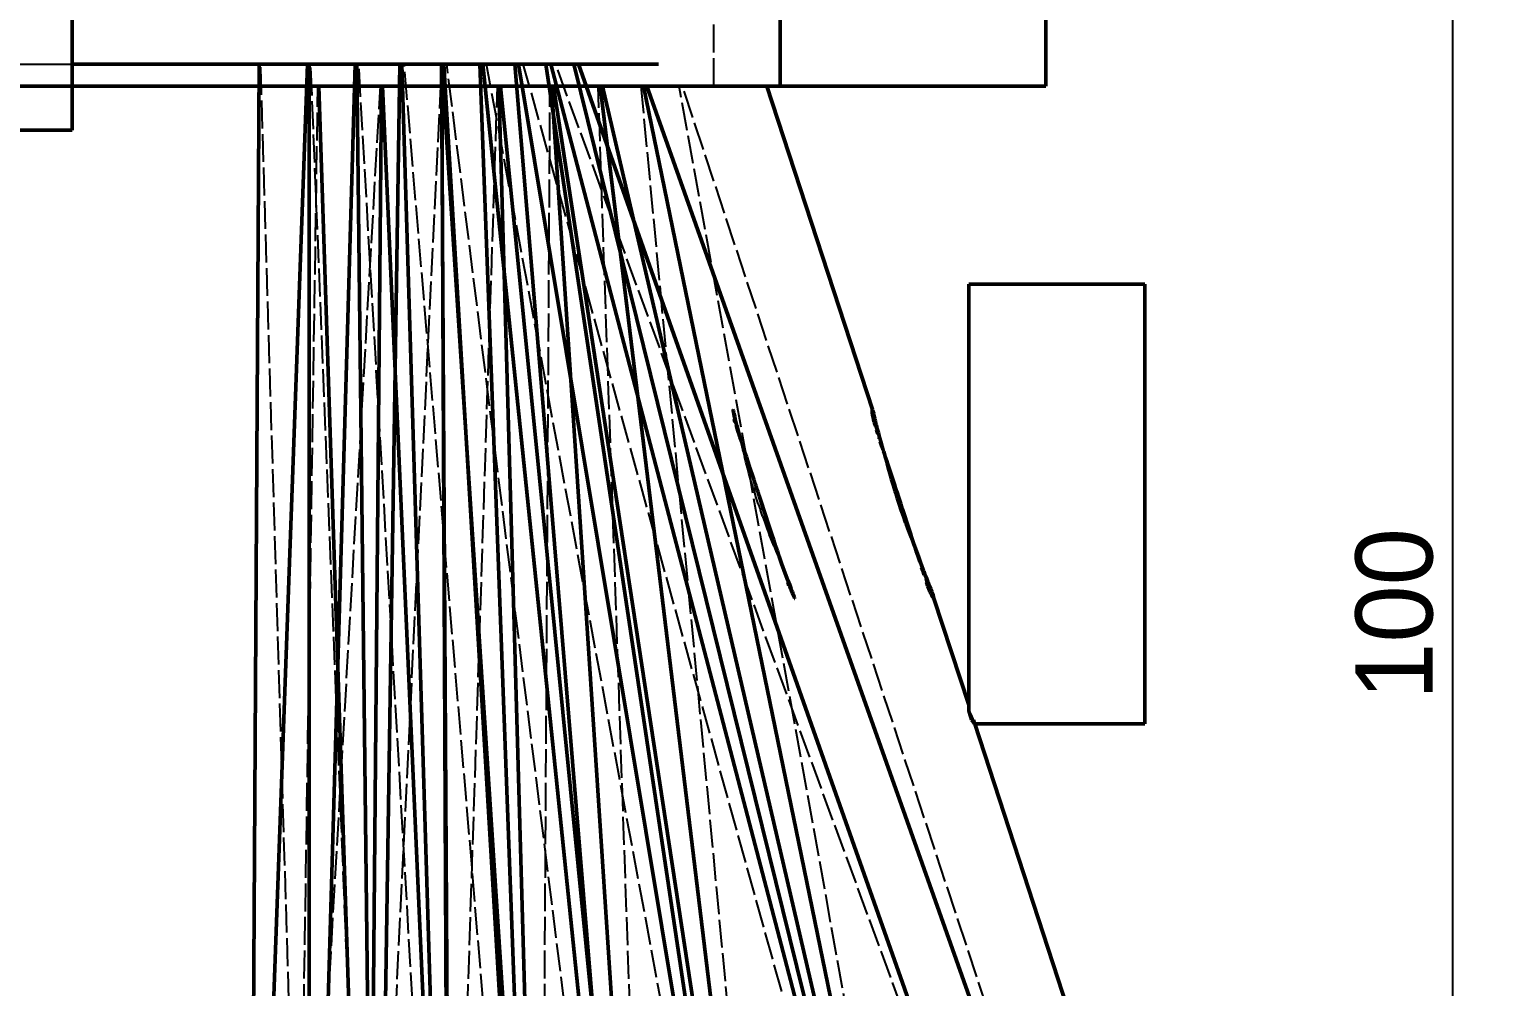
# Model space of a CAD drawing. Header units: millimetres. Extents: x 0 to 420, y 0 to 297.
# Drawn here: x 98 to 164.2, y 184.6 to 228.2 of the extents above; entities that cross this region are included whole.
import ezdxf

# ---------------------------------------------------------------- set-up
doc = ezdxf.new("R2010")
doc.units = ezdxf.units.MM
doc.linetypes.add('DASHED', pattern=[1.524, 1.27, -0.254])
for name, color, linetype, lineweight in [('COTAS', 7, 'CONTINUOUS', 25), ('OCULTA', 8, 'DASHED', 25), ('VISIBLE', 7, 'CONTINUOUS', 50)]:
    doc.layers.add(name, color=color, linetype=linetype, lineweight=lineweight)
doc.dimstyles.new('F3D_1000', dxfattribs={"dimtxt": 3.5, "dimasz": 2.5, "dimexe": 1.5, "dimexo": 1, "dimgap": 0.9, "dimtad": 1, "dimdec": 1, "dimdsep": 46, "dimcen": 2.5, "dimazin": 3, "dimtfac": 1, "dimtmove": 0, "dimatfit": 3})

msp = doc.modelspace()

# ---------------------------------------------------------------- linework, layer by layer
at = {"layer": 'OCULTA'}
for p, q in [((99.99, 225.593), (99.99, 251.593)), ((129.155, 225.593), (129.155, 251.593)), ((144.24, 225.593), (144.24, 251.593)), ((96.307, 226.593), (98.74, 226.593)), ((96.915, 226.593), (98.74, 226.593)), ((98.74, 226.593), (100.565, 226.593)), ((98.74, 226.593), (98.799, 226.593)), ((98.799, 226.593), (101.232, 226.593)), ((99.99, 226.593), (99.99, 226.593)), ((100.565, 226.593), (102.381, 226.593)), ((101.292, 226.593), (101.232, 226.593)), ((101.292, 226.593), (103.701, 226.593)), ((102.381, 226.593), (104.183, 226.593)), ((103.764, 226.593), (103.701, 226.593)), ((103.764, 226.593), (106.127, 226.593)), ((104.183, 226.593), (105.961, 226.593)), ((105.961, 226.593), (107.708, 226.593)), ((106.127, 226.593), (106.193, 226.593)), ((106.193, 226.593), (108.487, 226.593)), ((107.708, 226.593), (109.417, 226.593)), ((108.487, 226.593), (108.559, 226.593)), ((110.766, 153.593), (108.559, 226.593)), ((108.559, 226.593), (110.761, 226.593)), ((109.417, 226.593), (111.08, 226.593)), ((110.766, 153.593), (110.761, 226.593)), ((110.761, 226.593), (110.841, 226.593)), ((113.774, 153.593), (110.841, 226.593)), ((110.841, 226.593), (112.93, 226.593)), ((111.08, 226.593), (112.69, 226.593)), ((112.69, 226.593), (114.24, 226.593)), ((113.774, 153.593), (112.93, 226.593)), ((113.021, 226.593), (112.93, 226.593)), ((117.205, 153.593), (113.021, 226.593)), ((113.021, 226.593), (114.978, 226.593)), ((114.24, 226.593), (115.724, 226.593)), ((117.205, 153.593), (114.978, 226.593)), ((114.978, 226.593), (115.085, 226.593)), ((121.24, 153.593), (115.085, 226.593)), ((115.085, 226.593), (116.89, 226.593)), ((115.724, 226.593), (117.136, 226.593)), ((121.24, 153.593), (116.89, 226.593)), ((116.89, 226.593), (117.021, 226.593)), ((126.156, 153.593), (117.021, 226.593)), ((117.021, 226.593), (118.657, 226.593)), ((117.136, 226.593), (118.468, 226.593)), ((118.468, 226.593), (119.716, 226.593)), ((126.156, 153.593), (118.657, 226.593)), ((118.657, 226.593), (118.824, 226.593)), ((132.413, 153.593), (118.824, 226.593)), ((118.824, 226.593), (120.275, 226.593)), ((119.716, 226.593), (120.874, 226.593)), ((132.413, 153.593), (120.275, 226.593)), ((120.275, 226.593), (120.499, 226.593)), ((140.834, 153.593), (120.499, 226.593)), ((120.499, 226.593), (121.752, 226.593)), ((120.874, 226.593), (121.938, 226.593)), ((140.834, 153.593), (121.752, 226.593)), ((121.752, 226.593), (121.962, 226.593)), ((121.938, 226.593), (122.902, 226.593)), ((148.74, 153.593), (121.962, 226.593)), ((121.962, 226.593), (123.004, 226.593)), ((122.902, 226.593), (123.763, 226.593)), ((123.004, 226.593), (123.004, 226.593)), ((123.004, 226.593), (123.824, 226.593)), ((123.763, 226.593), (124.516, 226.593)), ((123.824, 226.593), (123.824, 226.593)), ((123.824, 226.593), (124.416, 226.593)), ((123.824, 226.593), (123.824, 226.593)), ((124.416, 226.593), (124.416, 226.593)), ((124.416, 226.593), (124.774, 226.593)), ((124.416, 226.593), (124.416, 226.593)), ((124.516, 226.593), (125.159, 226.593)), ((124.774, 226.593), (124.774, 226.593)), ((124.774, 226.593), (124.893, 226.593)), ((124.774, 226.593), (124.774, 226.593)), ((124.893, 226.593), (124.893, 226.593)), ((125.159, 226.593), (125.689, 226.593)), ((125.689, 226.593), (126.104, 226.593)), ((126.104, 226.593), (126.401, 226.593)), ((126.401, 226.593), (126.58, 226.593)), ((126.58, 226.593), (126.64, 226.593)), ((99.99, 223.593), (99.99, 225.593)), ((99.99, 225.593), (99.99, 225.593)), ((99.99, 225.593), (101.879, 225.593)), ((99.99, 225.593), (100.931, 225.593)), ((100.931, 225.593), (103.112, 225.593)), ((101.879, 225.593), (101.918, 225.593)), ((101.918, 225.593), (105.028, 225.593)), ((103.112, 225.593), (105.275, 225.593)), ((105.028, 225.593), (105.068, 225.593)), ((105.068, 225.593), (108.117, 225.593)), ((105.275, 225.593), (107.41, 225.593)), ((107.41, 225.593), (109.508, 225.593)), ((108.117, 225.593), (108.158, 225.593)), ((108.158, 225.593), (111.118, 225.593)), ((111.56, 225.593), (109.508, 225.593)), ((110.131, 157.593), (111.162, 225.593)), ((110.131, 157.593), (114.003, 225.593)), ((111.118, 225.593), (111.162, 225.593)), ((111.162, 225.593), (114.003, 225.593)), ((111.56, 225.593), (113.556, 225.593)), ((113.439, 157.593), (114.051, 225.593)), ((113.439, 157.593), (116.747, 225.593)), ((115.49, 225.593), (113.556, 225.593)), ((114.003, 225.593), (114.051, 225.593)), ((114.051, 225.593), (116.747, 225.593)), ((115.49, 225.593), (117.351, 225.593)), ((116.747, 225.593), (116.8, 225.593)), ((117.115, 157.593), (116.8, 225.593)), ((116.8, 225.593), (119.325, 225.593)), ((117.115, 157.593), (119.325, 225.593)), ((119.133, 225.593), (117.351, 225.593)), ((119.133, 225.593), (120.828, 225.593)), ((119.325, 225.593), (119.386, 225.593)), ((121.308, 157.593), (119.386, 225.593)), ((121.715, 225.593), (119.386, 225.593)), ((122.428, 225.593), (120.828, 225.593)), ((121.308, 157.593), (121.715, 225.593)), ((121.715, 225.593), (121.786, 225.593)), ((126.24, 157.593), (121.786, 225.593)), ((123.897, 225.593), (121.786, 225.593)), ((122.428, 225.593), (123.926, 225.593)), ((126.24, 157.593), (123.897, 225.593)), ((123.897, 225.593), (123.984, 225.593)), ((125.317, 225.593), (123.926, 225.593)), ((132.249, 157.593), (123.984, 225.593)), ((125.857, 225.593), (123.984, 225.593)), ((125.317, 225.593), (126.594, 225.593)), ((132.249, 157.593), (125.857, 225.593)), ((125.857, 225.593), (125.967, 225.593)), ((139.896, 157.593), (125.967, 225.593)), ((125.967, 225.593), (127.583, 225.593)), ((127.752, 225.593), (126.594, 225.593)), ((139.896, 157.593), (127.583, 225.593)), ((127.583, 225.593), (127.732, 225.593)), ((150.189, 157.593), (127.732, 225.593)), ((128.44, 225.593), (127.732, 225.593)), ((128.785, 225.593), (127.752, 225.593)), ((129.076, 225.593), (128.44, 225.593)), ((129.155, 225.593), (128.785, 225.593)), ((129.128, 225.593), (129.076, 225.593)), ((129.128, 225.593), (129.128, 225.593)), ((130.187, 225.593), (129.128, 225.593)), ((129.155, 225.593), (144.24, 225.593)), ((130.187, 225.593), (130.187, 225.593)), ((130.95, 225.593), (130.187, 225.593)), ((130.187, 225.593), (130.187, 225.593)), ((130.95, 225.593), (130.95, 225.593)), ((131.412, 225.593), (130.95, 225.593)), ((130.95, 225.593), (130.95, 225.593)), ((131.412, 225.593), (131.412, 225.593)), ((131.471, 225.593), (131.412, 225.593)), ((131.412, 225.593), (131.412, 225.593)), ((131.566, 225.593), (131.471, 225.593)), ((131.566, 225.593), (131.566, 225.593)), ((132.24, 225.593), (132.174, 225.593)), ((144.24, 225.593), (144.24, 225.593)), ((97.49, 223.593), (98.622, 223.593)), ((98.622, 223.593), (98.74, 223.593)), ((98.74, 223.593), (99.99, 223.593)), ((99.99, 223.593), (99.99, 223.593)), ((140.74, 216.593), (140.74, 216.572)), ((140.74, 216.572), (140.74, 216.507)), ((140.74, 216.507), (140.74, 216.401)), ((148.74, 216.593), (148.74, 216.572)), ((148.74, 216.572), (148.74, 216.507)), ((148.74, 216.507), (148.74, 216.401)), ((140.74, 216.401), (140.74, 216.252)), ((140.74, 216.252), (140.74, 216.062)), ((140.74, 216.062), (140.74, 215.832)), ((140.74, 215.832), (140.74, 215.562)), ((148.74, 216.401), (148.74, 216.252)), ((148.74, 216.252), (148.74, 216.062)), ((148.74, 216.062), (148.74, 215.832)), ((148.74, 215.832), (148.74, 215.562)), ((140.74, 215.562), (140.74, 215.253)), ((140.74, 215.253), (140.74, 214.908)), ((148.74, 215.562), (148.74, 215.253)), ((148.74, 215.253), (148.74, 214.908)), ((140.74, 214.908), (140.74, 214.526)), ((140.74, 214.526), (140.74, 214.111)), ((148.74, 214.908), (148.74, 214.526)), ((148.74, 214.526), (148.74, 214.111)), ((140.74, 213.664), (140.74, 214.111)), ((148.74, 213.664), (148.74, 214.111)), ((140.74, 213.664), (140.74, 213.186)), ((140.74, 213.186), (140.74, 212.681)), ((148.74, 213.664), (148.74, 213.186)), ((148.74, 213.186), (148.74, 212.681)), ((140.74, 212.149), (140.74, 212.681)), ((148.74, 212.149), (148.74, 212.681)), ((140.74, 212.149), (140.74, 211.593)), ((148.74, 212.149), (148.74, 211.593)), ((140.74, 211.593), (140.74, 211.016)), ((148.74, 211.593), (148.74, 211.016)), ((130.006, 210.856), (130.011, 210.884)), ((130.007, 210.842), (130.006, 210.856)), ((130.008, 210.81), (130.007, 210.842)), ((130.015, 210.746), (130.008, 210.81)), ((130.011, 210.884), (130.022, 210.893)), ((130.028, 210.665), (130.015, 210.746)), ((130.048, 210.566), (130.028, 210.665)), ((130.073, 210.453), (130.048, 210.566)), ((140.74, 210.42), (140.74, 211.016)), ((140.74, 210.884), (140.74, 210.893)), ((140.74, 210.856), (140.74, 210.884)), ((140.74, 210.81), (140.74, 210.856)), ((140.74, 210.746), (140.74, 210.81)), ((140.74, 210.665), (140.74, 210.746)), ((140.74, 210.566), (140.74, 210.665)), ((140.74, 210.449), (140.74, 210.566)), ((148.74, 210.42), (148.74, 211.016)), ((148.74, 210.884), (148.74, 210.893)), ((148.74, 210.856), (148.74, 210.884)), ((148.74, 210.81), (148.74, 210.856)), ((148.74, 210.746), (148.74, 210.81)), ((148.74, 210.665), (148.74, 210.746)), ((148.74, 210.566), (148.74, 210.665)), ((148.74, 210.449), (148.74, 210.566)), ((130.073, 210.453), (130.074, 210.449)), ((130.166, 210.168), (130.117, 210.317)), ((136.53, 210.004), (136.485, 210.142)), ((136.546, 209.957), (136.53, 210.004)), ((140.74, 210.317), (140.74, 210.449)), ((140.74, 210.42), (140.74, 209.807)), ((140.74, 210.168), (140.74, 210.317)), ((140.74, 210.004), (140.74, 210.168)), ((140.74, 209.826), (140.74, 210.004)), ((148.74, 210.317), (148.74, 210.449)), ((148.74, 210.42), (148.74, 209.807)), ((148.74, 210.168), (148.74, 210.317)), ((148.74, 210.004), (148.74, 210.168)), ((148.74, 209.826), (148.74, 210.004)), ((130.368, 209.554), (130.341, 209.633)), ((130.392, 209.428), (130.368, 209.554)), ((130.438, 209.211), (130.392, 209.428)), ((130.454, 209.142), (130.438, 209.211)), ((136.652, 209.633), (136.605, 209.775)), ((136.719, 209.428), (136.67, 209.579)), ((140.74, 209.633), (140.74, 209.826)), ((140.74, 209.181), (140.74, 209.807)), ((140.74, 209.428), (140.74, 209.633)), ((140.74, 209.211), (140.74, 209.428)), ((140.74, 208.982), (140.74, 209.211)), ((148.74, 209.633), (148.74, 209.826)), ((148.74, 209.181), (148.74, 209.807)), ((148.74, 209.428), (148.74, 209.633)), ((148.74, 209.211), (148.74, 209.428)), ((148.74, 208.982), (148.74, 209.211)), ((130.49, 208.982), (130.454, 209.142)), ((130.49, 208.982), (130.547, 208.743)), ((130.566, 208.668), (130.547, 208.743)), ((130.61, 208.495), (130.566, 208.668)), ((136.866, 208.982), (136.811, 209.151)), ((136.944, 208.743), (136.886, 208.919)), ((140.74, 208.544), (140.74, 209.181)), ((140.74, 208.743), (140.74, 208.982)), ((140.74, 208.495), (140.74, 208.743)), ((140.74, 207.898), (140.74, 208.544)), ((148.74, 208.544), (148.74, 209.181)), ((148.74, 208.743), (148.74, 208.982)), ((148.74, 208.495), (148.74, 208.743)), ((148.74, 207.898), (148.74, 208.544)), ((130.679, 208.238), (130.61, 208.495)), ((130.752, 207.975), (130.679, 208.238)), ((130.829, 207.706), (130.752, 207.975)), ((140.74, 208.238), (140.74, 208.495)), ((140.74, 207.975), (140.74, 208.238)), ((140.74, 207.706), (140.74, 207.975)), ((140.74, 207.247), (140.74, 207.898)), ((148.74, 208.238), (148.74, 208.495)), ((148.74, 207.975), (148.74, 208.238)), ((148.74, 207.706), (148.74, 207.975)), ((148.74, 207.247), (148.74, 207.898)), ((130.911, 207.432), (130.829, 207.706)), ((130.937, 207.349), (130.911, 207.432)), ((130.937, 207.349), (130.997, 207.154)), ((140.74, 207.432), (140.74, 207.706)), ((140.74, 207.154), (140.74, 207.432)), ((140.74, 206.593), (140.74, 207.247)), ((148.74, 207.432), (148.74, 207.706)), ((148.74, 207.154), (148.74, 207.432)), ((148.74, 206.593), (148.74, 207.247)), ((131.086, 206.874), (130.997, 207.154)), ((131.178, 206.593), (131.086, 206.874)), ((131.178, 206.593), (131.273, 206.312)), ((140.74, 206.874), (140.74, 207.154)), ((140.74, 206.593), (140.74, 206.874)), ((140.74, 206.312), (140.74, 206.593)), ((140.74, 205.939), (140.74, 206.593)), ((148.74, 206.874), (148.74, 207.154)), ((148.74, 206.593), (148.74, 206.874)), ((148.74, 206.312), (148.74, 206.593)), ((148.74, 205.939), (148.74, 206.593)), ((131.371, 206.032), (131.273, 206.312)), ((131.371, 206.032), (131.47, 205.754)), ((140.74, 206.032), (140.74, 206.312)), ((140.74, 205.754), (140.74, 206.032)), ((140.74, 205.288), (140.74, 205.939)), ((148.74, 206.032), (148.74, 206.312)), ((148.74, 205.754), (148.74, 206.032)), ((148.74, 205.288), (148.74, 205.939)), ((131.47, 205.754), (131.571, 205.48)), ((131.571, 205.48), (131.672, 205.211)), ((140.74, 205.754), (140.74, 205.48)), ((140.74, 205.48), (140.74, 205.211)), ((140.74, 204.642), (140.74, 205.288)), ((148.74, 205.754), (148.74, 205.48)), ((148.74, 205.48), (148.74, 205.211)), ((148.74, 204.642), (148.74, 205.288)), ((131.775, 204.947), (131.672, 205.211)), ((131.877, 204.691), (131.775, 204.947)), ((131.877, 204.691), (131.98, 204.443)), ((138.275, 204.691), (138.25, 204.768)), ((140.74, 204.947), (140.74, 205.211)), ((140.74, 204.691), (140.74, 204.947)), ((140.74, 204.691), (140.74, 204.443)), ((140.74, 204.005), (140.74, 204.642)), ((148.74, 204.947), (148.74, 205.211)), ((148.74, 204.691), (148.74, 204.947)), ((148.74, 204.691), (148.74, 204.443)), ((148.74, 204.005), (148.74, 204.642)), ((131.98, 204.443), (132.081, 204.204)), ((132.081, 204.204), (132.182, 203.975)), ((132.244, 203.839), (132.182, 203.975)), ((138.528, 203.921), (138.51, 203.975)), ((138.528, 203.921), (138.581, 203.758)), ((140.74, 204.443), (140.74, 204.204)), ((140.74, 204.204), (140.74, 203.975)), ((140.74, 203.379), (140.74, 204.005)), ((140.74, 203.758), (140.74, 203.975)), ((148.74, 204.443), (148.74, 204.204)), ((148.74, 204.204), (148.74, 203.975)), ((148.74, 203.379), (148.74, 204.005)), ((148.74, 203.758), (148.74, 203.975)), ((132.29, 203.698), (132.338, 203.552)), ((132.338, 203.552), (132.401, 203.36)), ((132.401, 203.36), (132.46, 203.182)), ((138.598, 203.706), (138.581, 203.758)), ((138.712, 203.36), (138.771, 203.182)), ((140.74, 203.758), (140.74, 203.552)), ((140.74, 203.552), (140.74, 203.36)), ((140.74, 202.766), (140.74, 203.379)), ((140.74, 203.36), (140.74, 203.182)), ((148.74, 203.758), (148.74, 203.552)), ((148.74, 203.552), (148.74, 203.36)), ((148.74, 202.766), (148.74, 203.379)), ((148.74, 203.36), (148.74, 203.182)), ((132.513, 203.018), (132.46, 203.182)), ((132.562, 202.869), (132.575, 202.831)), ((132.606, 202.736), (132.575, 202.831)), ((132.606, 202.736), (132.644, 202.62)), ((132.645, 202.616), (132.689, 202.521)), ((138.824, 203.018), (138.771, 203.182)), ((140.74, 203.018), (140.74, 203.182)), ((140.74, 203.018), (140.74, 202.869)), ((140.74, 202.869), (140.74, 202.736)), ((140.74, 202.17), (140.74, 202.766)), ((140.74, 202.736), (140.74, 202.62)), ((140.74, 202.62), (140.74, 202.521)), ((148.74, 203.018), (148.74, 203.182)), ((148.74, 203.018), (148.74, 202.869)), ((148.74, 202.869), (148.74, 202.736)), ((148.74, 202.17), (148.74, 202.766)), ((148.74, 202.736), (148.74, 202.62)), ((148.74, 202.62), (148.74, 202.521)), ((132.689, 202.521), (132.729, 202.439)), ((132.729, 202.439), (132.763, 202.376)), ((132.792, 202.33), (132.763, 202.376)), ((132.792, 202.33), (132.814, 202.302)), ((132.814, 202.302), (132.831, 202.293)), ((140.74, 202.521), (140.74, 202.439)), ((140.74, 202.439), (140.74, 202.376)), ((140.74, 202.33), (140.74, 202.376)), ((140.74, 202.33), (140.74, 202.302)), ((140.74, 202.302), (140.74, 202.293)), ((140.74, 201.593), (140.74, 202.17)), ((148.74, 202.521), (148.74, 202.439)), ((148.74, 202.439), (148.74, 202.376)), ((148.74, 202.33), (148.74, 202.376)), ((148.74, 202.33), (148.74, 202.302)), ((148.74, 202.302), (148.74, 202.293)), ((148.74, 201.593), (148.74, 202.17)), ((140.74, 201.037), (140.74, 201.593)), ((148.74, 201.037), (148.74, 201.593)), ((140.74, 200.505), (140.74, 201.037)), ((148.74, 200.505), (148.74, 201.037)), ((140.74, 199.999), (140.74, 200.505)), ((140.74, 199.522), (140.74, 199.999)), ((148.74, 199.999), (148.74, 200.505)), ((148.74, 199.522), (148.74, 199.999)), ((140.74, 199.075), (140.74, 199.522)), ((148.74, 199.075), (148.74, 199.522)), ((140.74, 198.659), (140.74, 199.075)), ((140.74, 198.278), (140.74, 198.659)), ((148.74, 198.659), (148.74, 199.075)), ((148.74, 198.278), (148.74, 198.659)), ((140.74, 197.933), (140.74, 198.278)), ((148.74, 197.933), (148.74, 198.278)), ((140.74, 197.624), (140.74, 197.933)), ((140.74, 197.354), (140.74, 197.624)), ((140.74, 197.46), (140.74, 197.46)), ((140.74, 197.46), (140.74, 197.46)), ((140.74, 197.46), (140.74, 197.46)), ((140.74, 197.46), (140.74, 197.46)), ((140.74, 197.46), (140.74, 197.46)), ((140.74, 197.46), (140.74, 197.46)), ((140.74, 197.46), (140.74, 197.456)), ((140.74, 197.456), (140.74, 197.421)), ((140.74, 197.421), (140.74, 197.389)), ((140.74, 197.389), (140.74, 197.357)), ((140.74, 197.357), (140.74, 197.327)), ((140.74, 197.265), (140.74, 197.354)), ((140.74, 197.327), (140.74, 197.299)), ((140.74, 197.299), (140.74, 197.273)), ((140.74, 197.273), (140.74, 197.265)), ((148.74, 197.624), (148.74, 197.933)), ((148.74, 197.354), (148.74, 197.624)), ((148.74, 197.124), (148.74, 197.354)), ((140.778, 197.182), (140.74, 197.265)), ((140.74, 197.184), (140.74, 197.184)), ((140.74, 197.184), (140.74, 197.184)), ((140.74, 197.184), (140.74, 197.184)), ((140.74, 197.184), (140.74, 197.184)), ((140.74, 197.184), (140.74, 197.184)), ((140.74, 197.184), (140.74, 197.184)), ((140.805, 197.124), (140.778, 197.182)), ((140.899, 196.934), (140.805, 197.124)), ((140.931, 196.874), (140.899, 196.934)), ((140.96, 196.785), (140.931, 196.874)), ((141.015, 196.614), (140.994, 196.678)), ((148.74, 196.934), (148.74, 197.124)), ((148.74, 196.785), (148.74, 196.934)), ((148.74, 196.678), (148.74, 196.785)), ((148.74, 196.614), (148.74, 196.678)), ((148.74, 196.593), (148.74, 196.614))]:
    msp.add_line(p, q, dxfattribs=at)
at = {"layer": 'VISIBLE'}
for p, q in [((99.99, 226.593), (99.99, 251.593)), ((132.174, 225.593), (132.174, 251.593)), ((144.24, 225.593), (144.24, 251.593)), ((144.24, 251.593), (144.24, 225.593)), ((99.99, 223.593), (99.99, 226.593)), ((99.99, 226.593), (101.173, 226.593)), ((99.99, 226.593), (100.565, 226.593)), ((100.565, 226.593), (102.381, 226.593)), ((101.173, 226.593), (101.232, 226.593)), ((103.641, 226.593), (101.232, 226.593)), ((102.381, 226.593), (104.183, 226.593)), ((103.641, 226.593), (103.701, 226.593)), ((103.701, 226.593), (106.064, 226.593)), ((104.183, 226.593), (105.961, 226.593)), ((105.961, 226.593), (107.708, 226.593)), ((106.064, 226.593), (106.127, 226.593)), ((106.127, 226.593), (108.42, 226.593)), ((107.708, 226.593), (109.417, 226.593)), ((108.06, 153.593), (108.487, 226.593)), ((108.06, 153.593), (110.688, 226.593)), ((108.42, 226.593), (108.487, 226.593)), ((108.487, 226.593), (110.688, 226.593)), ((111.08, 226.593), (109.417, 226.593)), ((110.688, 226.593), (110.761, 226.593)), ((110.766, 153.593), (110.761, 226.593)), ((110.761, 226.593), (112.85, 226.593)), ((110.766, 153.593), (112.85, 226.593)), ((111.08, 226.593), (112.69, 226.593)), ((112.69, 226.593), (114.24, 226.593)), ((112.85, 226.593), (112.93, 226.593)), ((113.774, 153.593), (112.93, 226.593)), ((114.886, 226.593), (112.93, 226.593)), ((113.774, 153.593), (114.886, 226.593)), ((115.724, 226.593), (114.24, 226.593)), ((114.886, 226.593), (114.978, 226.593)), ((117.205, 153.593), (114.978, 226.593)), ((114.978, 226.593), (116.783, 226.593)), ((115.724, 226.593), (117.136, 226.593)), ((117.205, 153.593), (116.783, 226.593)), ((116.783, 226.593), (116.89, 226.593)), ((121.24, 153.593), (116.89, 226.593)), ((118.526, 226.593), (116.89, 226.593)), ((118.468, 226.593), (117.136, 226.593)), ((118.468, 226.593), (119.716, 226.593)), ((121.24, 153.593), (118.526, 226.593)), ((118.526, 226.593), (118.657, 226.593)), ((126.156, 153.593), (118.657, 226.593)), ((118.657, 226.593), (120.108, 226.593)), ((120.874, 226.593), (119.716, 226.593)), ((126.156, 153.593), (120.108, 226.593)), ((120.108, 226.593), (120.275, 226.593)), ((132.413, 153.593), (120.275, 226.593)), ((121.527, 226.593), (120.275, 226.593)), ((121.938, 226.593), (120.874, 226.593)), ((132.413, 153.593), (121.527, 226.593)), ((121.527, 226.593), (121.752, 226.593)), ((140.834, 153.593), (121.752, 226.593)), ((122.793, 226.593), (121.752, 226.593)), ((121.938, 226.593), (122.902, 226.593)), ((140.834, 153.593), (122.793, 226.593)), ((122.793, 226.593), (123.004, 226.593)), ((123.763, 226.593), (122.902, 226.593)), ((148.74, 153.593), (123.004, 226.593)), ((123.824, 226.593), (123.004, 226.593)), ((124.516, 226.593), (123.763, 226.593)), ((124.416, 226.593), (123.824, 226.593)), ((124.774, 226.593), (124.416, 226.593)), ((125.159, 226.593), (124.516, 226.593)), ((124.893, 226.593), (124.774, 226.593)), ((125.689, 226.593), (125.159, 226.593)), ((126.104, 226.593), (125.689, 226.593)), ((126.104, 226.593), (126.401, 226.593)), ((126.58, 226.593), (126.401, 226.593)), ((126.64, 226.593), (126.58, 226.593)), ((95.6, 225.593), (98.74, 225.593)), ((96.549, 225.593), (98.74, 225.593)), ((98.74, 225.593), (98.779, 225.593)), ((98.74, 225.593), (100.931, 225.593)), ((98.779, 225.593), (101.918, 225.593)), ((100.931, 225.593), (103.112, 225.593)), ((101.958, 225.593), (101.918, 225.593)), ((101.958, 225.593), (105.068, 225.593)), ((103.112, 225.593), (105.275, 225.593)), ((105.068, 225.593), (105.109, 225.593)), ((105.109, 225.593), (108.158, 225.593)), ((105.275, 225.593), (107.41, 225.593)), ((107.41, 225.593), (109.508, 225.593)), ((108.158, 225.593), (108.202, 225.593)), ((108.202, 225.593), (111.162, 225.593)), ((109.508, 225.593), (111.56, 225.593)), ((111.162, 225.593), (111.21, 225.593)), ((113.439, 157.593), (111.21, 225.593)), ((111.21, 225.593), (114.051, 225.593)), ((111.56, 225.593), (113.556, 225.593)), ((113.439, 157.593), (114.051, 225.593)), ((113.556, 225.593), (115.49, 225.593)), ((114.051, 225.593), (114.104, 225.593)), ((117.115, 157.593), (114.104, 225.593)), ((114.104, 225.593), (116.8, 225.593)), ((115.49, 225.593), (117.351, 225.593)), ((117.115, 157.593), (116.8, 225.593)), ((116.861, 225.593), (116.8, 225.593)), ((121.308, 157.593), (116.861, 225.593)), ((116.861, 225.593), (119.386, 225.593)), ((117.351, 225.593), (119.133, 225.593)), ((119.133, 225.593), (120.828, 225.593)), ((121.308, 157.593), (119.386, 225.593)), ((119.457, 225.593), (119.386, 225.593)), ((126.24, 157.593), (119.457, 225.593)), ((119.457, 225.593), (121.786, 225.593)), ((120.828, 225.593), (122.428, 225.593)), ((126.24, 157.593), (121.786, 225.593)), ((121.786, 225.593), (121.873, 225.593)), ((132.249, 157.593), (121.873, 225.593)), ((121.873, 225.593), (123.984, 225.593)), ((122.428, 225.593), (123.926, 225.593)), ((123.926, 225.593), (125.317, 225.593)), ((132.249, 157.593), (123.984, 225.593)), ((123.984, 225.593), (124.095, 225.593)), ((139.896, 157.593), (124.095, 225.593)), ((124.095, 225.593), (125.967, 225.593)), ((125.317, 225.593), (126.594, 225.593)), ((139.896, 157.593), (125.967, 225.593)), ((125.967, 225.593), (126.117, 225.593)), ((150.189, 157.593), (126.117, 225.593)), ((126.117, 225.593), (127.732, 225.593)), ((126.594, 225.593), (127.752, 225.593)), ((127.732, 225.593), (127.784, 225.593)), ((127.752, 225.593), (128.785, 225.593)), ((127.784, 225.593), (129.128, 225.593)), ((128.785, 225.593), (129.69, 225.593)), ((129.128, 225.593), (130.187, 225.593)), ((129.69, 225.593), (130.462, 225.593)), ((130.187, 225.593), (130.95, 225.593)), ((130.462, 225.593), (131.098, 225.593)), ((130.95, 225.593), (131.412, 225.593)), ((131.098, 225.593), (131.596, 225.593)), ((131.412, 225.593), (131.566, 225.593)), ((144.24, 225.593), (131.566, 225.593)), ((131.566, 225.593), (131.566, 225.593)), ((131.566, 225.593), (131.566, 225.593)), ((131.566, 225.593), (131.566, 225.593)), ((131.566, 225.593), (131.566, 225.593)), ((131.566, 225.593), (131.566, 225.593)), ((131.566, 225.593), (131.566, 225.593)), ((131.566, 225.593), (131.566, 225.593)), ((131.566, 225.593), (131.566, 225.593)), ((131.566, 225.593), (131.566, 225.593)), ((131.566, 225.593), (131.566, 225.593)), ((131.566, 225.593), (131.566, 225.593)), ((131.566, 225.593), (131.566, 225.593)), ((131.566, 225.593), (131.566, 225.593)), ((131.566, 225.593), (131.566, 225.593)), ((131.566, 225.593), (131.566, 225.593)), ((131.566, 225.593), (131.566, 225.593)), ((131.566, 225.593), (131.566, 225.593)), ((131.566, 225.593), (131.566, 225.593)), ((131.566, 225.593), (131.566, 225.593)), ((131.566, 225.593), (136.359, 210.893)), ((131.596, 225.593), (131.953, 225.593)), ((131.953, 225.593), (132.168, 225.593)), ((132.168, 225.593), (132.24, 225.593)), ((132.174, 225.593), (144.24, 225.593)), ((144.24, 225.593), (144.24, 225.593)), ((144.24, 225.593), (144.24, 225.593)), ((97.49, 223.593), (98.592, 223.593)), ((98.592, 223.593), (98.74, 223.593)), ((98.74, 223.593), (99.99, 223.593)), ((140.74, 216.572), (140.74, 216.593)), ((140.74, 197.461), (140.74, 216.593)), ((140.74, 216.593), (140.74, 216.593)), ((140.74, 216.593), (140.74, 216.593)), ((140.74, 216.593), (148.74, 216.593)), ((140.74, 216.507), (140.74, 216.572)), ((140.74, 216.401), (140.74, 216.507)), ((148.74, 216.572), (148.74, 216.593)), ((148.74, 216.593), (148.74, 216.593)), ((148.74, 216.593), (148.74, 216.593)), ((148.74, 216.593), (148.74, 196.593)), ((148.74, 216.507), (148.74, 216.572)), ((148.74, 216.401), (148.74, 216.507)), ((140.74, 216.252), (140.74, 216.401)), ((140.74, 216.062), (140.74, 216.252)), ((140.74, 215.832), (140.74, 216.062)), ((140.74, 215.562), (140.74, 215.832)), ((148.74, 216.252), (148.74, 216.401)), ((148.74, 216.062), (148.74, 216.252)), ((148.74, 215.832), (148.74, 216.062)), ((148.74, 215.562), (148.74, 215.832)), ((140.74, 215.253), (140.74, 215.562)), ((140.74, 214.908), (140.74, 215.253)), ((148.74, 215.253), (148.74, 215.562)), ((148.74, 214.908), (148.74, 215.253)), ((140.74, 214.526), (140.74, 214.908)), ((140.74, 214.111), (140.74, 214.526)), ((148.74, 214.526), (148.74, 214.908)), ((148.74, 214.111), (148.74, 214.526)), ((140.74, 213.664), (140.74, 214.111)), ((148.74, 213.664), (148.74, 214.111)), ((140.74, 213.186), (140.74, 213.664)), ((140.74, 212.681), (140.74, 213.186)), ((148.74, 213.186), (148.74, 213.664)), ((148.74, 212.681), (148.74, 213.186)), ((140.74, 212.149), (140.74, 212.681)), ((148.74, 212.149), (148.74, 212.681)), ((140.74, 211.593), (140.74, 212.149)), ((148.74, 211.593), (148.74, 212.149)), ((140.74, 211.016), (140.74, 211.593)), ((148.74, 211.016), (148.74, 211.593)), ((130.022, 210.893), (130.025, 210.884)), ((130.025, 210.884), (130.034, 210.856)), ((130.034, 210.856), (130.049, 210.81)), ((130.049, 210.81), (130.07, 210.746)), ((130.07, 210.746), (130.076, 210.728)), ((130.076, 210.728), (130.086, 210.665)), ((130.086, 210.665), (130.106, 210.566)), ((130.106, 210.566), (130.132, 210.449)), ((136.344, 210.856), (136.347, 210.876)), ((136.344, 210.844), (136.344, 210.856)), ((136.345, 210.81), (136.344, 210.844)), ((136.352, 210.746), (136.345, 210.81)), ((136.347, 210.876), (136.349, 210.884)), ((136.349, 210.884), (136.359, 210.893)), ((136.356, 210.725), (136.352, 210.746)), ((136.366, 210.665), (136.356, 210.725)), ((136.359, 210.893), (136.362, 210.886)), ((136.359, 210.893), (136.359, 210.893)), ((136.359, 210.893), (136.369, 210.863)), ((136.362, 210.886), (136.362, 210.884)), ((136.362, 210.884), (136.369, 210.863)), ((136.371, 210.638), (136.366, 210.665)), ((136.369, 210.863), (136.371, 210.856)), ((136.369, 210.863), (136.37, 210.859)), ((136.37, 210.859), (136.42, 210.706)), ((136.371, 210.856), (136.382, 210.822)), ((136.385, 210.566), (136.371, 210.638)), ((136.382, 210.822), (136.386, 210.81)), ((136.411, 210.449), (136.385, 210.566)), ((136.386, 210.81), (136.407, 210.746)), ((136.407, 210.746), (136.42, 210.706)), ((136.42, 210.706), (136.427, 210.665)), ((136.42, 210.706), (136.42, 210.706)), ((136.42, 210.706), (136.42, 210.706)), ((136.42, 210.706), (136.427, 210.665)), ((136.427, 210.665), (136.442, 210.592)), ((136.427, 210.665), (136.427, 210.665)), ((136.427, 210.665), (136.442, 210.592)), ((136.447, 210.566), (136.442, 210.592)), ((136.442, 210.592), (136.447, 210.566)), ((136.447, 210.566), (136.466, 210.48)), ((136.447, 210.566), (136.447, 210.566)), ((136.447, 210.566), (136.466, 210.48)), ((140.74, 210.42), (140.74, 211.016)), ((140.74, 210.893), (140.74, 210.884)), ((140.74, 210.884), (140.74, 210.856)), ((140.74, 210.856), (140.74, 210.81)), ((140.74, 210.81), (140.74, 210.746)), ((140.74, 210.746), (140.74, 210.665)), ((140.74, 210.665), (140.74, 210.566)), ((140.74, 210.566), (140.74, 210.449)), ((148.74, 210.42), (148.74, 211.016)), ((148.74, 210.893), (148.74, 210.884)), ((148.74, 210.884), (148.74, 210.856)), ((148.74, 210.856), (148.74, 210.81)), ((148.74, 210.81), (148.74, 210.746)), ((148.74, 210.746), (148.74, 210.665)), ((148.74, 210.665), (148.74, 210.566)), ((148.74, 210.566), (148.74, 210.449)), ((130.117, 210.317), (130.074, 210.449)), ((130.132, 210.449), (130.163, 210.317)), ((130.163, 210.317), (130.189, 210.213)), ((130.22, 210.004), (130.166, 210.168)), ((130.201, 210.168), (130.189, 210.213)), ((130.201, 210.168), (130.243, 210.004)), ((130.278, 209.826), (130.22, 210.004)), ((130.243, 210.004), (130.292, 209.826)), ((136.419, 210.414), (136.411, 210.449)), ((136.442, 210.317), (136.419, 210.414)), ((136.442, 210.317), (136.451, 210.278)), ((136.478, 210.168), (136.451, 210.278)), ((136.466, 210.48), (136.473, 210.449)), ((136.466, 210.48), (136.473, 210.449)), ((136.473, 210.449), (136.496, 210.352)), ((136.473, 210.449), (136.473, 210.449)), ((136.473, 210.449), (136.496, 210.352)), ((136.485, 210.142), (136.478, 210.168)), ((136.496, 210.352), (136.504, 210.317)), ((136.496, 210.352), (136.504, 210.317)), ((136.504, 210.317), (136.532, 210.207)), ((136.504, 210.317), (136.504, 210.317)), ((136.504, 210.317), (136.532, 210.207)), ((136.542, 210.168), (136.532, 210.207)), ((136.532, 210.207), (136.542, 210.168)), ((136.542, 210.168), (136.584, 210.004)), ((136.542, 210.168), (136.542, 210.168)), ((136.542, 210.168), (136.584, 210.004)), ((136.546, 209.957), (136.589, 209.826)), ((136.584, 210.004), (136.633, 209.826)), ((136.584, 210.004), (136.584, 210.004)), ((136.584, 210.004), (136.633, 209.826)), ((140.74, 210.449), (140.74, 210.317)), ((140.74, 209.807), (140.74, 210.42)), ((140.74, 210.168), (140.74, 210.317)), ((140.74, 210.168), (140.74, 210.004)), ((140.74, 210.004), (140.74, 209.826)), ((148.74, 210.449), (148.74, 210.317)), ((148.74, 209.807), (148.74, 210.42)), ((148.74, 210.168), (148.74, 210.317)), ((148.74, 210.168), (148.74, 210.004)), ((148.74, 210.004), (148.74, 209.826)), ((130.341, 209.633), (130.278, 209.826)), ((130.292, 209.826), (130.345, 209.633)), ((130.368, 209.554), (130.345, 209.633)), ((130.368, 209.554), (130.409, 209.428)), ((130.459, 209.276), (130.409, 209.428)), ((130.459, 209.276), (130.48, 209.211)), ((130.48, 209.211), (130.555, 208.982)), ((136.605, 209.775), (136.589, 209.826)), ((136.633, 209.826), (136.672, 209.684)), ((136.633, 209.826), (136.633, 209.826)), ((136.633, 209.826), (136.672, 209.684)), ((136.67, 209.579), (136.652, 209.633)), ((136.672, 209.684), (136.686, 209.633)), ((136.672, 209.684), (136.686, 209.633)), ((136.686, 209.633), (136.744, 209.428)), ((136.686, 209.633), (136.686, 209.633)), ((136.686, 209.633), (136.744, 209.428)), ((136.791, 209.211), (136.719, 209.428)), ((136.791, 209.268), (136.744, 209.428)), ((136.744, 209.428), (136.744, 209.428)), ((136.744, 209.428), (136.791, 209.268)), ((136.791, 209.268), (136.807, 209.211)), ((136.791, 209.268), (136.807, 209.211)), ((136.811, 209.151), (136.791, 209.211)), ((136.807, 209.211), (136.857, 209.042)), ((136.807, 209.211), (136.807, 209.211)), ((136.807, 209.211), (136.857, 209.042)), ((140.74, 209.826), (140.74, 209.633)), ((140.74, 209.181), (140.74, 209.807)), ((140.74, 209.633), (140.74, 209.428)), ((140.74, 209.211), (140.74, 209.428)), ((140.74, 208.982), (140.74, 209.211)), ((148.74, 209.826), (148.74, 209.633)), ((148.74, 209.181), (148.74, 209.807)), ((148.74, 209.633), (148.74, 209.428)), ((148.74, 209.211), (148.74, 209.428)), ((148.74, 208.982), (148.74, 209.211)), ((130.555, 208.982), (130.634, 208.743)), ((130.715, 208.495), (130.634, 208.743)), ((136.875, 208.982), (136.857, 209.042)), ((136.857, 209.042), (136.875, 208.982)), ((136.866, 208.982), (136.886, 208.919)), ((136.875, 208.982), (136.928, 208.805)), ((136.875, 208.982), (136.875, 208.982)), ((136.875, 208.982), (136.928, 208.805)), ((136.928, 208.805), (136.946, 208.743)), ((136.928, 208.805), (136.946, 208.743)), ((136.97, 208.665), (136.944, 208.743)), ((136.97, 208.665), (136.946, 208.743)), ((136.946, 208.743), (136.946, 208.743)), ((136.946, 208.743), (136.97, 208.665)), ((137.013, 208.495), (136.97, 208.665)), ((137.026, 208.495), (136.97, 208.665)), ((136.97, 208.665), (136.97, 208.665)), ((136.97, 208.665), (137.285, 207.706)), ((140.74, 208.544), (140.74, 209.181)), ((140.74, 208.982), (140.74, 208.743)), ((140.74, 208.495), (140.74, 208.743)), ((140.74, 207.898), (140.74, 208.544)), ((148.74, 208.544), (148.74, 209.181)), ((148.74, 208.982), (148.74, 208.743)), ((148.74, 208.495), (148.74, 208.743)), ((148.74, 207.898), (148.74, 208.544)), ((130.715, 208.495), (130.799, 208.238)), ((130.86, 208.054), (130.799, 208.238)), ((130.886, 207.975), (130.86, 208.054)), ((130.974, 207.706), (130.886, 207.975)), ((137.031, 208.428), (137.013, 208.495)), ((137.026, 208.495), (137.11, 208.238)), ((137.081, 208.238), (137.031, 208.428)), ((137.154, 207.975), (137.081, 208.238)), ((137.174, 208.044), (137.11, 208.238)), ((137.232, 207.706), (137.154, 207.975)), ((137.197, 207.975), (137.174, 208.044)), ((137.262, 207.776), (137.197, 207.975)), ((140.74, 208.495), (140.74, 208.238)), ((140.74, 207.975), (140.74, 208.238)), ((140.74, 207.706), (140.74, 207.975)), ((140.74, 207.247), (140.74, 207.898)), ((148.74, 208.495), (148.74, 208.238)), ((148.74, 207.975), (148.74, 208.238)), ((148.74, 207.706), (148.74, 207.975)), ((148.74, 207.247), (148.74, 207.898)), ((130.974, 207.706), (131.037, 207.514)), ((131.064, 207.432), (131.037, 207.514)), ((131.128, 207.237), (131.064, 207.432)), ((131.155, 207.154), (131.128, 207.237)), ((137.314, 207.432), (137.232, 207.706)), ((137.285, 207.706), (137.262, 207.776)), ((137.285, 207.706), (137.375, 207.432)), ((137.285, 207.706), (137.336, 207.549)), ((137.314, 207.432), (137.336, 207.36)), ((137.336, 207.549), (137.616, 206.699)), ((137.399, 207.154), (137.336, 207.36)), ((137.375, 207.432), (137.443, 207.226)), ((137.466, 207.154), (137.443, 207.226)), ((140.74, 207.706), (140.74, 207.432)), ((140.74, 207.154), (140.74, 207.432)), ((140.74, 206.593), (140.74, 207.247)), ((148.74, 207.706), (148.74, 207.432)), ((148.74, 207.154), (148.74, 207.432)), ((148.74, 206.593), (148.74, 207.247)), ((131.22, 206.957), (131.155, 207.154)), ((131.22, 206.957), (131.247, 206.874)), ((131.34, 206.593), (131.247, 206.874)), ((131.34, 206.593), (131.432, 206.312)), ((137.399, 207.154), (137.423, 207.082)), ((137.489, 206.874), (137.423, 207.082)), ((137.558, 206.874), (137.466, 207.154)), ((137.581, 206.593), (137.489, 206.874)), ((137.65, 206.593), (137.558, 206.874)), ((137.581, 206.593), (137.676, 206.312)), ((137.616, 206.699), (137.65, 206.593)), ((137.719, 206.384), (137.65, 206.593)), ((137.65, 206.593), (137.719, 206.384)), ((140.74, 206.874), (140.74, 207.154)), ((140.74, 206.593), (140.74, 206.874)), ((140.74, 205.939), (140.74, 206.593)), ((140.74, 206.312), (140.74, 206.593)), ((148.74, 206.874), (148.74, 207.154)), ((148.74, 206.593), (148.74, 206.874)), ((148.74, 205.939), (148.74, 206.593)), ((148.74, 206.312), (148.74, 206.593)), ((131.524, 206.032), (131.432, 206.312)), ((131.615, 205.754), (131.524, 206.032)), ((137.773, 206.032), (137.676, 206.312)), ((137.719, 206.384), (137.743, 206.312)), ((137.719, 206.384), (138.25, 204.768)), ((137.835, 206.032), (137.743, 206.312)), ((137.773, 206.032), (137.873, 205.754)), ((137.835, 206.032), (137.926, 205.754)), ((140.74, 206.032), (140.74, 206.312)), ((140.74, 205.754), (140.74, 206.032)), ((140.74, 205.939), (140.74, 205.288)), ((148.74, 206.032), (148.74, 206.312)), ((148.74, 205.754), (148.74, 206.032)), ((148.74, 205.939), (148.74, 205.288)), ((131.705, 205.48), (131.615, 205.754)), ((131.793, 205.211), (131.705, 205.48)), ((137.873, 205.754), (137.898, 205.684)), ((137.974, 205.48), (137.898, 205.684)), ((138.016, 205.48), (137.926, 205.754)), ((137.974, 205.48), (138.075, 205.211)), ((138.016, 205.48), (138.104, 205.211)), ((140.74, 205.48), (140.74, 205.754)), ((140.74, 205.211), (140.74, 205.48)), ((140.74, 204.642), (140.74, 205.288)), ((148.74, 205.48), (148.74, 205.754)), ((148.74, 205.211), (148.74, 205.48)), ((148.74, 204.642), (148.74, 205.288)), ((131.793, 205.211), (131.88, 204.947)), ((131.964, 204.691), (131.88, 204.947)), ((131.964, 204.691), (132.046, 204.443)), ((138.178, 204.947), (138.075, 205.211)), ((138.191, 204.947), (138.104, 205.211)), ((138.178, 204.947), (138.25, 204.768)), ((138.25, 204.768), (138.191, 204.947)), ((138.277, 204.691), (138.25, 204.768)), ((138.25, 204.768), (138.25, 204.768)), ((138.25, 204.768), (138.277, 204.691)), ((138.275, 204.691), (138.356, 204.443)), ((138.365, 204.443), (138.277, 204.691)), ((138.277, 204.691), (138.277, 204.691)), ((138.277, 204.691), (138.365, 204.443)), ((140.74, 204.947), (140.74, 205.211)), ((140.74, 204.691), (140.74, 204.947)), ((140.74, 204.443), (140.74, 204.691)), ((140.74, 204.642), (140.74, 204.005)), ((148.74, 204.947), (148.74, 205.211)), ((148.74, 204.691), (148.74, 204.947)), ((148.74, 204.443), (148.74, 204.691)), ((148.74, 204.642), (148.74, 204.005)), ((132.124, 204.204), (132.046, 204.443)), ((132.199, 203.975), (132.124, 204.204)), ((132.244, 203.839), (132.199, 203.975)), ((138.356, 204.443), (138.435, 204.204)), ((138.451, 204.204), (138.365, 204.443)), ((138.365, 204.443), (138.365, 204.443)), ((138.365, 204.443), (138.451, 204.204)), ((138.435, 204.204), (138.51, 203.975)), ((138.451, 204.204), (138.535, 203.975)), ((138.451, 204.204), (138.451, 204.204)), ((138.451, 204.204), (138.535, 203.975)), ((138.615, 203.758), (138.535, 203.975)), ((138.535, 203.975), (138.535, 203.975)), ((138.535, 203.975), (138.615, 203.758)), ((140.74, 204.204), (140.74, 204.443)), ((140.74, 203.975), (140.74, 204.204)), ((140.74, 203.379), (140.74, 204.005)), ((140.74, 203.758), (140.74, 203.975)), ((148.74, 204.204), (148.74, 204.443)), ((148.74, 203.975), (148.74, 204.204)), ((148.74, 203.379), (148.74, 204.005)), ((148.74, 203.758), (148.74, 203.975)), ((132.244, 203.839), (132.27, 203.758)), ((132.244, 203.839), (132.274, 203.758)), ((132.29, 203.698), (132.27, 203.758)), ((132.351, 203.552), (132.274, 203.758)), ((132.425, 203.36), (132.351, 203.552)), ((132.425, 203.36), (132.494, 203.182)), ((138.598, 203.706), (138.649, 203.552)), ((138.673, 203.604), (138.615, 203.758)), ((138.615, 203.758), (138.615, 203.758)), ((138.615, 203.758), (138.673, 203.604)), ((138.649, 203.552), (138.712, 203.36)), ((138.693, 203.552), (138.673, 203.604)), ((138.673, 203.604), (138.693, 203.552)), ((138.693, 203.552), (138.766, 203.36)), ((138.693, 203.552), (138.693, 203.552)), ((138.693, 203.552), (138.766, 203.36)), ((138.836, 203.182), (138.766, 203.36)), ((138.766, 203.36), (138.766, 203.36)), ((138.766, 203.36), (138.836, 203.182)), ((140.74, 203.552), (140.74, 203.758)), ((140.74, 203.36), (140.74, 203.552)), ((140.74, 203.379), (140.74, 202.766)), ((140.74, 203.182), (140.74, 203.36)), ((148.74, 203.552), (148.74, 203.758)), ((148.74, 203.36), (148.74, 203.552)), ((148.74, 203.379), (148.74, 202.766)), ((148.74, 203.182), (148.74, 203.36)), ((132.56, 203.018), (132.494, 203.182)), ((132.513, 203.018), (132.562, 202.869)), ((132.603, 202.912), (132.56, 203.018)), ((132.62, 202.869), (132.603, 202.912)), ((132.676, 202.736), (132.62, 202.869)), ((132.645, 202.616), (132.644, 202.62)), ((132.676, 202.736), (132.716, 202.647)), ((132.724, 202.62), (132.716, 202.647)), ((132.747, 202.55), (132.724, 202.62)), ((138.824, 203.018), (138.873, 202.869)), ((138.885, 203.058), (138.836, 203.182)), ((138.836, 203.182), (138.836, 203.182)), ((138.836, 203.182), (138.885, 203.058)), ((138.873, 202.869), (138.884, 202.836)), ((138.926, 202.736), (138.884, 202.836)), ((138.901, 203.018), (138.885, 203.058)), ((138.885, 203.058), (138.901, 203.018)), ((138.947, 202.906), (138.901, 203.018)), ((138.901, 203.018), (138.901, 203.018)), ((138.901, 203.018), (138.947, 202.906)), ((138.926, 202.736), (138.976, 202.62)), ((138.962, 202.869), (138.947, 202.906)), ((138.947, 202.906), (138.962, 202.869)), ((139.018, 202.736), (138.962, 202.869)), ((138.962, 202.869), (138.962, 202.869)), ((138.962, 202.869), (139.018, 202.736)), ((138.976, 202.62), (138.987, 202.596)), ((138.987, 202.596), (139.021, 202.521)), ((139.018, 202.736), (139.023, 202.724)), ((139.018, 202.736), (139.018, 202.736)), ((139.018, 202.736), (139.023, 202.724)), ((139.057, 202.62), (139.023, 202.724)), ((139.023, 202.724), (139.023, 202.724)), ((139.023, 202.724), (139.057, 202.62)), ((139.081, 202.546), (139.057, 202.62)), ((139.057, 202.62), (139.081, 202.546)), ((140.74, 203.018), (140.74, 203.182)), ((140.74, 202.869), (140.74, 203.018)), ((140.74, 202.736), (140.74, 202.869)), ((140.74, 202.17), (140.74, 202.766)), ((140.74, 202.62), (140.74, 202.736)), ((140.74, 202.521), (140.74, 202.62)), ((148.74, 203.018), (148.74, 203.182)), ((148.74, 202.869), (148.74, 203.018)), ((148.74, 202.736), (148.74, 202.869)), ((148.74, 202.17), (148.74, 202.766)), ((148.74, 202.62), (148.74, 202.736)), ((148.74, 202.521), (148.74, 202.62)), ((132.757, 202.521), (132.747, 202.55)), ((132.783, 202.439), (132.757, 202.521)), ((132.804, 202.376), (132.783, 202.439)), ((132.815, 202.343), (132.804, 202.376)), ((132.819, 202.33), (132.815, 202.343)), ((132.828, 202.302), (132.819, 202.33)), ((132.831, 202.293), (132.828, 202.302)), ((139.021, 202.521), (139.061, 202.439)), ((139.061, 202.439), (139.096, 202.376)), ((139.089, 202.521), (139.081, 202.546)), ((139.081, 202.546), (139.089, 202.521)), ((139.116, 202.439), (139.089, 202.521)), ((139.089, 202.521), (139.161, 202.303)), ((139.103, 202.364), (139.096, 202.376)), ((139.103, 202.364), (139.124, 202.33)), ((139.137, 202.376), (139.116, 202.439)), ((139.124, 202.33), (139.147, 202.302)), ((139.148, 202.341), (139.137, 202.376)), ((139.147, 202.302), (139.164, 202.293)), ((139.152, 202.33), (139.148, 202.341)), ((139.161, 202.302), (139.152, 202.33)), ((139.161, 202.303), (139.161, 202.302)), ((139.164, 202.293), (139.161, 202.302)), ((139.161, 202.302), (140.739, 197.461)), ((140.74, 202.439), (140.74, 202.521)), ((140.74, 202.376), (140.74, 202.439)), ((140.74, 202.33), (140.74, 202.376)), ((140.74, 202.302), (140.74, 202.33)), ((140.74, 202.293), (140.74, 202.302)), ((140.74, 202.17), (140.74, 201.593)), ((148.74, 202.439), (148.74, 202.521)), ((148.74, 202.376), (148.74, 202.439)), ((148.74, 202.33), (148.74, 202.376)), ((148.74, 202.302), (148.74, 202.33)), ((148.74, 202.293), (148.74, 202.302)), ((148.74, 202.17), (148.74, 201.593)), ((140.74, 201.037), (140.74, 201.593)), ((148.74, 201.037), (148.74, 201.593)), ((140.74, 200.505), (140.74, 201.037)), ((148.74, 200.505), (148.74, 201.037)), ((140.74, 199.999), (140.74, 200.505)), ((140.74, 199.999), (140.74, 199.522)), ((148.74, 199.999), (148.74, 200.505)), ((148.74, 199.999), (148.74, 199.522)), ((140.74, 199.522), (140.74, 199.075)), ((148.74, 199.522), (148.74, 199.075)), ((140.74, 199.075), (140.74, 198.659)), ((140.74, 198.278), (140.74, 198.659)), ((148.74, 199.075), (148.74, 198.659)), ((148.74, 198.278), (148.74, 198.659)), ((140.74, 198.278), (140.74, 197.933)), ((148.74, 198.278), (148.74, 197.933)), ((140.739, 197.461), (140.739, 197.461)), ((140.739, 197.461), (140.739, 197.46)), ((140.739, 197.46), (140.739, 197.46)), ((140.74, 197.933), (140.74, 197.624)), ((140.74, 197.624), (140.74, 197.354)), ((140.74, 197.46), (140.74, 197.46)), ((140.74, 197.46), (140.74, 197.461)), ((140.74, 197.461), (140.74, 197.461)), ((140.74, 197.461), (140.74, 197.461)), ((140.74, 197.461), (140.74, 197.461)), ((140.74, 197.461), (140.74, 197.461)), ((140.74, 197.422), (140.74, 197.46)), ((140.74, 197.46), (140.74, 197.46)), ((140.74, 197.46), (140.74, 197.46)), ((140.739, 197.46), (140.739, 197.46)), ((140.739, 197.46), (140.74, 197.46)), ((140.74, 197.46), (140.74, 197.46)), ((140.74, 197.46), (140.74, 197.46)), ((140.74, 197.46), (140.74, 197.46)), ((140.74, 197.46), (140.74, 197.46)), ((140.74, 197.46), (140.74, 197.46)), ((140.74, 197.46), (140.74, 197.46)), ((140.74, 197.46), (140.74, 197.46)), ((140.74, 197.46), (140.74, 197.46)), ((140.74, 197.46), (140.74, 197.46)), ((140.74, 197.46), (140.74, 197.46)), ((140.74, 197.46), (140.74, 197.46)), ((140.74, 197.46), (140.74, 197.46)), ((140.74, 197.46), (140.74, 197.46)), ((140.74, 197.46), (140.74, 197.46)), ((140.74, 197.46), (140.74, 197.46)), ((140.74, 197.46), (140.74, 197.46)), ((140.74, 197.46), (140.74, 197.46)), ((140.74, 197.46), (140.74, 197.46)), ((140.74, 197.384), (140.74, 197.422)), ((140.74, 197.347), (140.74, 197.384)), ((140.74, 197.354), (140.74, 197.184)), ((140.74, 197.311), (140.74, 197.347)), ((140.74, 197.276), (140.74, 197.311)), ((140.74, 197.241), (140.74, 197.276)), ((148.74, 197.933), (148.74, 197.624)), ((148.74, 197.624), (148.74, 197.354)), ((148.74, 197.354), (148.74, 197.124)), ((140.74, 197.208), (140.74, 197.241)), ((140.74, 197.184), (140.74, 197.208)), ((140.74, 197.184), (140.76, 197.124)), ((140.74, 197.184), (140.74, 197.184)), ((140.76, 197.124), (140.822, 196.934)), ((140.822, 196.934), (140.871, 196.785)), ((140.871, 196.785), (140.879, 196.762)), ((140.879, 196.762), (140.93, 196.678)), ((140.93, 196.678), (140.939, 196.668)), ((140.939, 196.668), (140.983, 196.614)), ((140.994, 196.678), (140.96, 196.785)), ((140.983, 196.614), (141.022, 196.593)), ((141.022, 196.593), (141.015, 196.614)), ((148.74, 197.124), (148.74, 196.934)), ((148.74, 196.934), (148.74, 196.785)), ((148.74, 196.785), (148.74, 196.678)), ((148.74, 196.678), (148.74, 196.614)), ((148.74, 196.614), (148.74, 196.593)), ((141.023, 196.593), (141.022, 196.593)), ((141.022, 196.593), (141.022, 196.593)), ((141.022, 196.593), (141.022, 196.593)), ((141.022, 196.593), (141.022, 196.593)), ((141.022, 196.593), (141.022, 196.593)), ((141.022, 196.593), (141.022, 196.593)), ((141.022, 196.593), (141.022, 196.593)), ((141.022, 196.593), (141.022, 196.593)), ((141.022, 196.593), (141.022, 196.593)), ((141.022, 196.593), (141.022, 196.593)), ((141.022, 196.593), (141.022, 196.593)), ((141.022, 196.593), (153.74, 157.593)), ((148.74, 196.593), (141.023, 196.593)), ((141.023, 196.593), (141.023, 196.593)), ((141.023, 196.593), (141.023, 196.593)), ((141.023, 196.593), (141.023, 196.593)), ((141.023, 196.593), (141.023, 196.593)), ((141.023, 196.593), (141.023, 196.593)), ((141.023, 196.593), (141.023, 196.593)), ((141.023, 196.593), (141.023, 196.593)), ((141.023, 196.593), (141.023, 196.593)), ((148.74, 196.593), (148.74, 196.593)), ((148.74, 196.593), (148.74, 196.593))]:
    msp.add_line(p, q, dxfattribs=at)

# ---------------------------------------------------------------- dimensions: what is measured, and where the dimension line sits
at = {"layer": 'COTAS'}
msp.add_linear_dim(base=(162.74, 151.593), p1=(153.74, 151.593), p2=(153.74, 251.593), angle=90, dimstyle='F3D_1000', dxfattribs=at).render()

doc.saveas('drawing.dxf')
